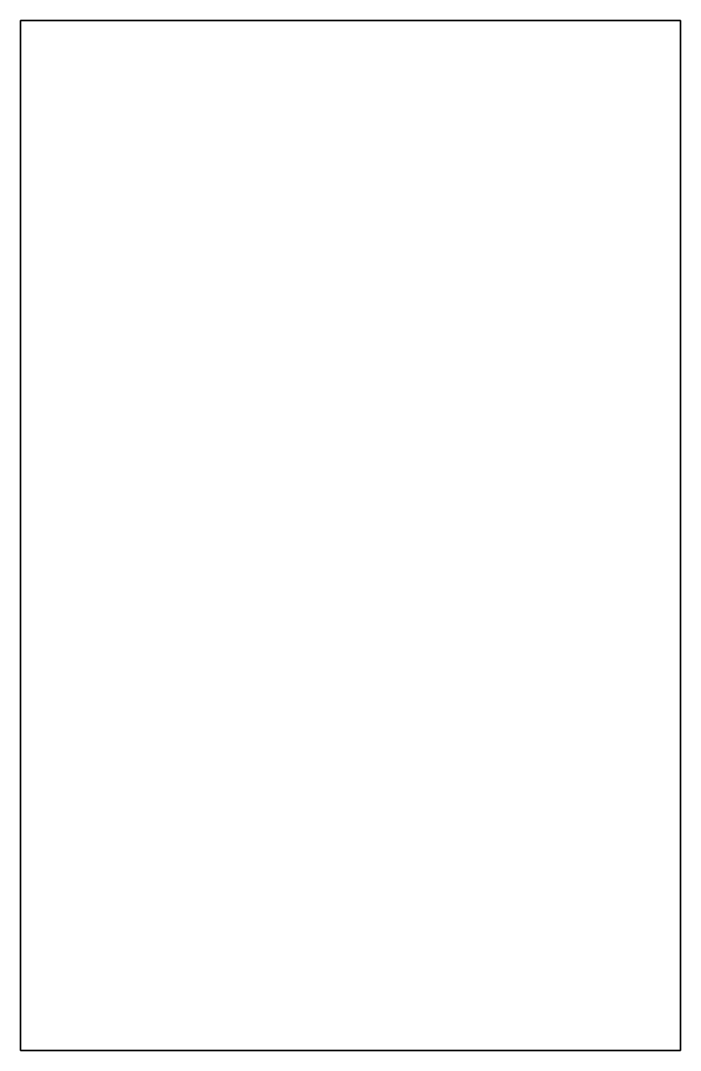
# Model space of a CAD drawing. Extents: x 0 to 725, y -1132 to 0.
import ezdxf

# ---------------------------------------------------------------- set-up
doc = ezdxf.new("R2010")
doc.units = 0
doc.header["$MEASUREMENT"] = 0
doc.layers.add('Thru-cut', color=7, linetype='Continuous', lineweight=0)

msp = doc.modelspace()

# ---------------------------------------------------------------- linework, layer by layer
at = {"layer": 'Thru-cut', "color": 140, "lineweight": 35, "true_color": 0x00aeef}
msp.add_lwpolyline([(725.1, -1132.2), (0, -1132.2), (0, 0), (725.1, 0)], close=True, dxfattribs=at)

doc.saveas('drawing.dxf')
